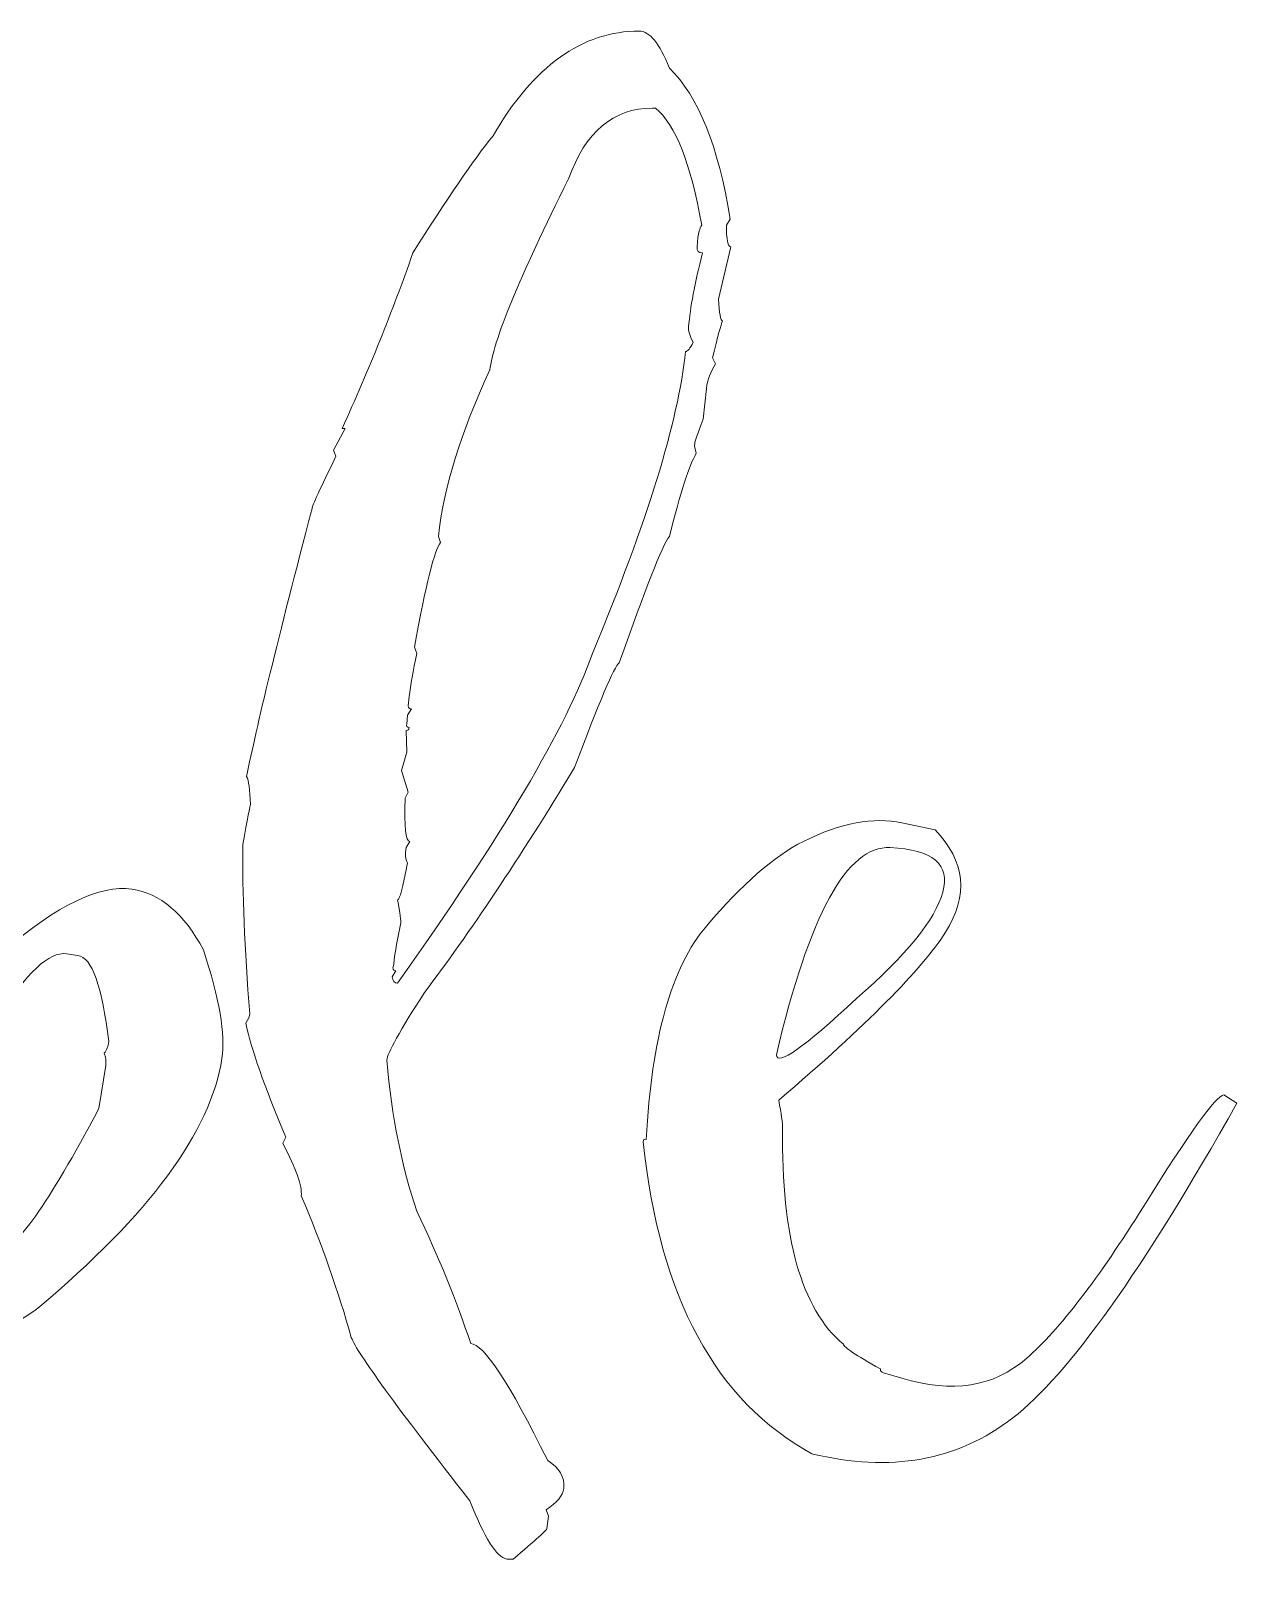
# Model space of a CAD drawing. Header units: inches. Extents: x 2.5 to 12.5, y -15.8 to -1.1.
# Drawn here: x 8.603 to 11.825, y -5.775 to -1.624 of the extents above; entities that cross this region are included whole.
import ezdxf

# ---------------------------------------------------------------- set-up
doc = ezdxf.new("R2010")
doc.units = ezdxf.units.IN
doc.header["$MEASUREMENT"] = 0
doc.layers.add('Layer 1', color=7, linetype='Continuous')

# ---------------------------------------------------------------- blocks, each defined once
blk = doc.blocks.new('block 5')
at = {"layer": 'Layer 1', "lineweight": 0}
for points, knots in [([(8.1091, -4.7829), (8.1008, -4.7815), (8.0926, -4.7637), (8.0844, -4.7293), (8.0844, -4.7293), (8.0988, -4.6903), (8.0988, -4.6903), (8.1015, -4.5641), (8.1001, -4.4804), (8.0947, -4.4392), (8.0947, -4.4392), (8.0988, -4.4145), (8.0988, -4.4145), (8.0988, -4.4145), (8.1091, -4.4001), (8.1091, -4.4001), (8.1036, -4.4001), (8.1015, -4.3974), (8.1029, -4.3919), (8.1029, -4.3919), (8.105, -4.3754), (8.105, -4.3754), (8.2421, -4.2245), (8.3299, -4.0819), (8.3683, -3.9474), (8.3683, -3.9474), (8.3601, -3.9474), (8.3601, -3.9474), (8.3615, -3.9406), (8.3683, -3.9138), (8.3807, -3.8672), (8.3848, -3.7122), (8.3423, -3.6278), (8.2531, -3.6141), (8.2531, -3.6141), (8.2202, -3.61), (8.2202, -3.61), (8.0556, -3.6662), (7.9616, -3.7712), (7.9383, -3.9248), (7.9383, -3.9248), (7.9362, -3.9495), (7.9362, -3.9495), (7.9362, -3.9495), (7.9239, -3.9639), (7.9239, -3.9639), (7.9293, -3.9653), (7.9321, -3.9687), (7.9321, -3.9742), (7.9293, -3.9879), (7.9163, -4.0194), (7.893, -4.0688), (7.893, -4.0688), (7.8889, -4.0915), (7.8889, -4.0915), (7.8889, -4.0915), (7.8951, -4.11), (7.8951, -4.11), (7.8855, -4.1086), (7.8779, -4.1217), (7.8724, -4.1491), (7.8711, -4.1601), (7.8717, -4.171), (7.8745, -4.182), (7.8676, -4.1916), (7.8642, -4.1992), (7.8642, -4.2046), (7.8601, -4.2307), (7.8587, -4.2581), (7.8601, -4.2869), (7.8505, -4.3144), (7.8429, -4.3466), (7.8375, -4.3837), (7.8375, -4.3837), (7.8354, -4.4433), (7.8354, -4.4433), (7.8354, -4.4433), (7.8287, -4.4871), (7.8287, -4.4871), (7.8287, -4.4871), (7.8272, -4.4865), (7.8272, -4.4865), (7.7641, -4.5277), (7.7311, -4.5476), (7.7284, -4.5462), (7.5679, -4.6477), (7.4307, -4.6889), (7.3169, -4.6697), (7.3169, -4.6697), (7.3086, -4.6656), (7.3086, -4.6656), (7.2702, -4.5106), (7.2318, -4.3939), (7.1934, -4.3158), (7.0137, -4.0716), (6.8793, -3.9324), (6.7901, -3.898), (6.7599, -3.8871), (6.7325, -3.8823), (6.7078, -3.8836), (6.5212, -3.8823), (6.428, -3.9591), (6.428, -4.1141), (6.428, -4.3295), (6.5432, -4.4996), (6.7736, -4.6244), (6.834, -4.6368), (6.9026, -4.658), (6.9794, -4.6882), (6.9794, -4.6882), (7.0123, -4.7005), (7.0123, -4.7005), (7.0123, -4.7005), (7.0288, -4.7149), (7.0288, -4.7149), (7.0288, -4.7081), (7.0699, -4.7184), (7.1523, -4.7458), (7.1605, -4.7486), (7.1687, -4.7623), (7.1769, -4.787), (7.1769, -4.7925), (7.1742, -4.7945), (7.1687, -4.7931), (7.1687, -4.9921), (7.1358, -5.1601), (7.0699, -5.2973), (7.0123, -5.3439), (6.9547, -5.3933), (6.8971, -5.4454), (6.8971, -5.4825), (6.7736, -5.4681), (6.5267, -5.4022), (6.4691, -5.3419), (6.4362, -5.3103), (6.428, -5.3076), (6.428, -5.3076), (6.428, -5.2911), (6.428, -5.2911), (6.428, -5.2719), (6.4142, -5.2225), (6.3868, -5.1429), (6.3868, -5.1429), (6.3868, -5.1182), (6.3868, -5.1182), (6.3868, -5.1032), (6.3923, -5.0888), (6.4033, -5.075), (6.4033, -5.075), (6.395, -5.0709), (6.395, -5.0709), (6.395, -5.0215), (6.4334, -4.9351), (6.5103, -4.8117), (6.5596, -4.7527), (6.5843, -4.7047), (6.5843, -4.6676), (6.5843, -4.6676), (6.535, -4.5339), (6.535, -4.5339), (6.4581, -4.4406), (6.4197, -4.3706), (6.4197, -4.324), (6.4197, -4.324), (6.4197, -4.2911), (6.4197, -4.2911), (6.4197, -4.2911), (6.428, -4.2787), (6.428, -4.2787), (6.4115, -4.2513), (6.4033, -4.2314), (6.4033, -4.219), (6.4033, -4.219), (6.3868, -4.2129), (6.3868, -4.2129), (6.3662, -4.2211), (6.347, -4.2218), (6.3292, -4.2149), (6.3292, -4.2149), (6.2963, -4.2026), (6.2963, -4.2026), (6.2963, -4.2149), (6.299, -4.2273), (6.3045, -4.2396), (6.2976, -4.2739), (6.2866, -4.2883), (6.2716, -4.2828), (6.2279, -4.3469), (6.1904, -4.4226), (6.1591, -4.5095), (6.1222, -4.5563), (6.0658, -4.6409), (5.9897, -4.7633), (5.8689, -4.9574), (5.7647, -5.0929), (5.6769, -5.1697), (5.5891, -5.2465), (5.478, -5.2643), (5.3436, -5.2232), (5.3436, -5.2232), (5.2942, -5.2088), (5.2942, -5.2088), (5.2887, -5.2074), (5.2859, -5.204), (5.2859, -5.1985), (5.2201, -5.1615), (5.1872, -5.1395), (5.1872, -5.1326), (5.0747, -5.038), (5.0205, -4.846), (5.0246, -4.5565), (5.0246, -4.5414), (5.0212, -4.5161), (5.0143, -4.4804), (5.2489, -4.2801), (5.3974, -4.1306), (5.4598, -4.0318), (5.5222, -3.933), (5.513, -3.8418), (5.432, -3.7581), (5.432, -3.7581), (5.3436, -3.7396), (5.3436, -3.7396), (5.2681, -3.7231), (5.1803, -3.7396), (5.0802, -3.789), (5.002, -3.8288), (4.9159, -3.9039), (4.8219, -4.0143), (4.728, -4.1247), (4.6741, -4.3151), (4.6604, -4.5853), (4.6549, -4.584), (4.6522, -4.586), (4.6522, -4.5915), (4.6961, -5.0071), (4.8463, -5.2849), (5.1028, -5.4248), (5.3127, -5.4756), (5.4917, -5.4437), (5.6399, -5.3292), (5.7591, -5.237), (5.9117, -5.0373), (6.0977, -4.7304), (6.0952, -4.7423), (6.0928, -4.7543), (6.0905, -4.7664), (6.0905, -4.7664), (6.0987, -4.7849), (6.0987, -4.7849), (6.0987, -4.7849), (6.0905, -4.7829), (6.0905, -4.7829), (6.0905, -4.7883), (6.0933, -4.7918), (6.0987, -4.7931), (6.0878, -4.8124), (6.0823, -4.8268), (6.0823, -4.8363), (6.0823, -4.861), (6.085, -4.8789), (6.0905, -4.8898), (6.0905, -4.8898), (6.0823, -4.9351), (6.0823, -4.9351), (6.0823, -4.9351), (6.0823, -5.0339), (6.0823, -5.0339), (6.1042, -5.1217), (6.1152, -5.1725), (6.1152, -5.1862), (6.1851, -5.3837), (6.3333, -5.5257), (6.5596, -5.6121), (6.572, -5.6121), (6.6076, -5.6203), (6.6666, -5.6368), (6.8765, -5.6587), (7.0411, -5.5847), (7.1605, -5.4146), (7.1605, -5.4146), (7.2593, -5.2808), (7.2593, -5.2808), (7.2593, -5.2808), (7.251, -5.2602), (7.251, -5.2602), (7.251, -5.2602), (7.2839, -5.0915), (7.2839, -5.0915), (7.2839, -5.0915), (7.2757, -5.0483), (7.2757, -5.0483), (7.2922, -5.0195), (7.3004, -4.9976), (7.3004, -4.9824), (7.3004, -4.9824), (7.2922, -4.9392), (7.2922, -4.9392), (7.2922, -4.9392), (7.3086, -4.8466), (7.3086, -4.8466), (7.3031, -4.8151), (7.3004, -4.7863), (7.3004, -4.7602), (7.4743, -4.786), (7.6542, -4.7246), (7.8402, -4.5762), (7.8407, -4.5765), (7.8411, -4.5768), (7.8416, -4.5771), (7.8388, -4.5908), (7.8326, -4.6121), (7.8231, -4.6409), (7.8217, -4.6464), (7.8231, -4.6546), (7.8272, -4.6656), (7.8176, -4.693), (7.8128, -4.7088), (7.8128, -4.7129), (7.8059, -4.7527), (7.7977, -4.8432), (7.7881, -4.9845), (7.7881, -4.9845), (7.7737, -5.0154), (7.7737, -5.0154), (7.7737, -5.0154), (7.7654, -5.0154), (7.7654, -5.0154), (7.7353, -5.0099), (7.7016, -4.977), (7.6646, -4.9166), (7.6646, -4.9166), (7.6564, -4.9145), (7.6564, -4.9145), (7.6358, -4.9214), (7.62, -4.9358), (7.609, -4.9578), (7.6063, -4.9742), (7.6132, -5.0003), (7.6296, -5.0359), (7.7298, -5.11), (7.7771, -5.1642), (7.7716, -5.1985), (7.7716, -5.1985), (7.7572, -5.2458), (7.7572, -5.2458), (7.7751, -5.3748), (7.7819, -5.4927), (7.7778, -5.5997), (7.7764, -5.6121), (7.7723, -5.6224), (7.7654, -5.6306), (7.7654, -5.7966), (7.7723, -5.8809), (7.786, -5.8837), (7.7874, -5.9989), (7.7949, -6.0778), (7.8086, -6.1203), (7.8045, -6.1395), (7.7977, -6.1635), (7.7881, -6.1924), (7.7991, -6.287), (7.808, -6.3405), (7.8148, -6.3529), (7.8107, -6.4804), (7.8278, -6.5469), (7.8663, -6.5524), (7.917, -6.5511), (7.9705, -6.5291), (8.0268, -6.4866), (8.0871, -6.4948), (8.1262, -6.4365), (8.1441, -6.3117), (8.1441, -6.1896), (8.1372, -6.1279), (8.1235, -6.1265), (8.1235, -6.1265), (8.1379, -6.0771), (8.1379, -6.0771), (8.1379, -6.0771), (8.1276, -6.0421), (8.1276, -6.0421), (8.1276, -6.0366), (8.1317, -6.0291), (8.1399, -6.0195), (8.1235, -5.9386), (8.1118, -5.7013), (8.105, -5.3076), (8.1187, -5.2952), (8.1283, -5.2685), (8.1338, -5.2273), (8.3697, -5.167), (8.5322, -5.1032), (8.6214, -5.0359), (8.9191, -4.7863), (9.083, -4.5641), (9.1132, -4.3693), (9.1228, -4.3048), (9.1063, -4.2081), (9.0638, -4.0791), (9.0117, -3.9817), (8.9479, -3.9276), (8.8725, -3.9166), (8.7874, -3.9042), (8.6735, -3.9591), (8.5309, -4.0812), (8.3649, -4.3021), (8.2689, -4.4427), (8.2428, -4.503), (8.2222, -4.5688), (8.1777, -4.6622), (8.1091, -4.7829)], [0, 0, 0, 0, 1, 1, 1, 2, 2, 2, 3, 3, 3, 4, 4, 4, 5, 5, 5, 6, 6, 6, 7, 7, 7, 8, 8, 8, 9, 9, 9, 10, 10, 10, 11, 11, 11, 12, 12, 12, 13, 13, 13, 14, 14, 14, 15, 15, 15, 16, 16, 16, 17, 17, 17, 18, 18, 18, 19, 19, 19, 20, 20, 20, 21, 21, 21, 22, 22, 22, 23, 23, 23, 24, 24, 24, 25, 25, 25, 26, 26, 26, 27, 27, 27, 28, 28, 28, 29, 29, 29, 30, 30, 30, 31, 31, 31, 32, 32, 32, 33, 33, 33, 34, 34, 34, 35, 35, 35, 36, 36, 36, 37, 37, 37, 38, 38, 38, 39, 39, 39, 40, 40, 40, 41, 41, 41, 42, 42, 42, 43, 43, 43, 44, 44, 44, 45, 45, 45, 46, 46, 46, 47, 47, 47, 48, 48, 48, 49, 49, 49, 50, 50, 50, 51, 51, 51, 52, 52, 52, 53, 53, 53, 54, 54, 54, 55, 55, 55, 56, 56, 56, 57, 57, 57, 58, 58, 58, 59, 59, 59, 60, 60, 60, 61, 61, 61, 62, 62, 62, 63, 63, 63, 64, 64, 64, 65, 65, 65, 66, 66, 66, 67, 67, 67, 68, 68, 68, 69, 69, 69, 70, 70, 70, 71, 71, 71, 72, 72, 72, 73, 73, 73, 74, 74, 74, 75, 75, 75, 76, 76, 76, 77, 77, 77, 78, 78, 78, 79, 79, 79, 80, 80, 80, 81, 81, 81, 82, 82, 82, 83, 83, 83, 84, 84, 84, 85, 85, 85, 86, 86, 86, 87, 87, 87, 88, 88, 88, 89, 89, 89, 90, 90, 90, 91, 91, 91, 92, 92, 92, 93, 93, 93, 94, 94, 94, 95, 95, 95, 96, 96, 96, 97, 97, 97, 98, 98, 98, 99, 99, 99, 100, 100, 100, 101, 101, 101, 102, 102, 102, 103, 103, 103, 104, 104, 104, 105, 105, 105, 106, 106, 106, 107, 107, 107, 108, 108, 108, 109, 109, 109, 110, 110, 110, 111, 111, 111, 112, 112, 112, 113, 113, 113, 114, 114, 114, 115, 115, 115, 116, 116, 116, 117, 117, 117, 118, 118, 118, 119, 119, 119, 120, 120, 120, 121, 121, 121, 122, 122, 122, 123, 123, 123, 124, 124, 124, 125, 125, 125, 126, 126, 126, 127, 127, 127, 128, 128, 128, 129, 129, 129, 130, 130, 130, 131, 131, 131, 132, 132, 132, 133, 133, 133, 134, 134, 134, 135, 135, 135, 136, 136, 136, 137, 137, 137, 137]), ([(8.391, -4.4598), (8.4362, -4.3487), (8.4767, -4.2828), (8.5124, -4.2623), (8.5906, -4.1402), (8.6523, -4.0826), (8.6976, -4.0894), (8.6976, -4.0894), (8.7284, -4.0935), (8.7284, -4.0935), (8.7655, -4.099), (8.7929, -4.1758), (8.8107, -4.324), (8.8094, -4.3363), (8.8052, -4.3466), (8.7984, -4.3549), (8.8025, -4.3645), (8.8039, -4.3754), (8.8025, -4.3878), (8.8025, -4.3878), (8.784, -4.503), (8.784, -4.503), (8.6482, -4.7595), (8.5597, -4.8844), (8.5185, -4.8775), (8.5076, -4.9159), (8.3937, -4.9742), (8.177, -5.0524), (8.177, -5.0524), (8.1605, -5.0483), (8.1605, -5.0483), (8.1605, -5.0483), (8.1584, -5.0154), (8.1584, -5.0154), (8.2737, -4.6395), (8.3512, -4.4543), (8.391, -4.4598)], [0, 0, 0, 0, 1, 1, 1, 2, 2, 2, 3, 3, 3, 4, 4, 4, 5, 5, 5, 6, 6, 6, 7, 7, 7, 8, 8, 8, 9, 9, 9, 10, 10, 10, 11, 11, 11, 12, 12, 12, 12])]:
    blk.add_open_spline(points, degree=3, knots=knots, dxfattribs=at)
blk = doc.blocks.new('block 6')
at = {"layer": 'Layer 1', "lineweight": 0}
for points, knots in [([(9.177, -4.2746), (9.1907, -4.3418), (9.2264, -4.4433), (9.284, -4.5791), (9.284, -4.5791), (9.2758, -4.5956), (9.2758, -4.5956), (9.3114, -4.6642), (9.3279, -4.7108), (9.3252, -4.7355), (9.38, -4.8659), (9.4246, -4.9921), (9.4589, -5.1141), (9.4754, -5.1567), (9.581, -5.3021), (9.7758, -5.5504), (9.8142, -5.6491), (9.8471, -5.7013), (9.8746, -5.7067), (9.8746, -5.7067), (9.891, -5.7067), (9.891, -5.7067), (9.9514, -5.656), (9.9816, -5.6286), (9.9816, -5.6244), (9.9816, -5.6244), (9.9857, -5.5915), (9.9857, -5.5915), (9.9857, -5.5915), (9.9795, -5.5751), (9.9795, -5.5751), (10.0083, -5.5559), (10.0241, -5.5367), (10.0268, -5.5174), (10.0296, -5.4873), (10.0152, -5.4626), (9.9836, -5.4434), (9.8807, -5.2349), (9.8121, -5.1306), (9.7778, -5.1306), (9.7408, -5.0181), (9.6928, -4.9001), (9.6338, -4.7767), (9.594, -4.6601), (9.5672, -4.5256), (9.5536, -4.3734), (9.5549, -4.3556), (9.5885, -4.2952), (9.6544, -4.1923), (9.7737, -4.0359), (9.9075, -3.8356), (10.0556, -3.5915), (10.1215, -3.4159), (10.1612, -3.3226), (10.175, -3.3116), (10.2449, -3.1127), (10.2895, -3.0002), (10.3087, -2.9741), (10.3389, -2.8548), (10.3629, -2.7807), (10.3807, -2.7519), (10.3766, -2.741), (10.3752, -2.7327), (10.3766, -2.7272), (10.3766, -2.7218), (10.3842, -2.6998), (10.3993, -2.6614), (10.3993, -2.6614), (10.4075, -2.5791), (10.4075, -2.5791), (10.4102, -2.5558), (10.4185, -2.5338), (10.4322, -2.5132), (10.4322, -2.5132), (10.424, -2.4968), (10.424, -2.4968), (10.4376, -2.4405), (10.4466, -2.4076), (10.4507, -2.398), (10.4452, -2.398), (10.4418, -2.3788), (10.4404, -2.3404), (10.4404, -2.3404), (10.4733, -2.2005), (10.4733, -2.2005), (10.4651, -2.2005), (10.461, -2.1813), (10.461, -2.1428), (10.461, -2.1428), (10.4713, -2.1264), (10.4713, -2.1264), (10.4397, -1.9316), (10.3855, -1.7972), (10.3087, -1.7231), (10.2826, -1.6572), (10.2559, -1.6243), (10.2285, -1.6243), (10.0762, -1.6243), (9.9459, -1.7176), (9.8375, -1.9042), (9.7854, -1.9687), (9.7141, -2.0729), (9.6235, -2.2169), (9.5686, -2.3733), (9.5055, -2.5297), (9.4342, -2.6861), (9.4342, -2.6861), (9.4424, -2.6861), (9.4424, -2.6861), (9.4424, -2.6861), (9.4116, -2.7437), (9.4116, -2.7437), (9.4116, -2.7437), (9.4178, -2.7602), (9.4178, -2.7602), (9.3752, -2.8466), (9.354, -2.8932), (9.354, -2.9001), (9.2634, -3.2458), (9.2051, -3.4845), (9.1791, -3.6161), (9.1846, -3.6258), (9.188, -3.6505), (9.1893, -3.6902), (9.188, -3.693), (9.1811, -3.7286), (9.1688, -3.7972), (9.1674, -3.9248), (9.1736, -4.0757), (9.1873, -4.2499), (9.1873, -4.2554), (9.1839, -4.2636), (9.177, -4.2746)], [0, 0, 0, 0, 1, 1, 1, 2, 2, 2, 3, 3, 3, 4, 4, 4, 5, 5, 5, 6, 6, 6, 7, 7, 7, 8, 8, 8, 9, 9, 9, 10, 10, 10, 11, 11, 11, 12, 12, 12, 13, 13, 13, 14, 14, 14, 15, 15, 15, 16, 16, 16, 17, 17, 17, 18, 18, 18, 19, 19, 19, 20, 20, 20, 21, 21, 21, 22, 22, 22, 23, 23, 23, 24, 24, 24, 25, 25, 25, 26, 26, 26, 27, 27, 27, 28, 28, 28, 29, 29, 29, 30, 30, 30, 31, 31, 31, 32, 32, 32, 33, 33, 33, 34, 34, 34, 35, 35, 35, 36, 36, 36, 37, 37, 37, 38, 38, 38, 39, 39, 39, 40, 40, 40, 41, 41, 41, 42, 42, 42, 43, 43, 43, 44, 44, 44, 44]), ([(9.57, -4.1265), (9.57, -4.1265), (9.5721, -4.1182), (9.5721, -4.1182), (9.5762, -4.0826), (9.5824, -4.0469), (9.5906, -4.0112), (9.5919, -4.0016), (9.5892, -3.9797), (9.5824, -3.9454), (9.5878, -3.9454), (9.5968, -3.9124), (9.6091, -3.8466), (9.6036, -3.837), (9.6022, -3.8233), (9.605, -3.8055), (9.605, -3.8055), (9.6153, -3.789), (9.6153, -3.789), (9.6043, -3.789), (9.6002, -3.7506), (9.6029, -3.6738), (9.6029, -3.6738), (9.6112, -3.6573), (9.6112, -3.6573), (9.6112, -3.6573), (9.5927, -3.5997), (9.5927, -3.5997), (9.5927, -3.5997), (9.6071, -3.5503), (9.6071, -3.5503), (9.6071, -3.5503), (9.605, -3.4927), (9.605, -3.4927), (9.6105, -3.4927), (9.6132, -3.4899), (9.6132, -3.4845), (9.6077, -3.4845), (9.6057, -3.4817), (9.6071, -3.4762), (9.6071, -3.4762), (9.6091, -3.4515), (9.6091, -3.4515), (9.6091, -3.4515), (9.6194, -3.4351), (9.6194, -3.4351), (9.6139, -3.4351), (9.6112, -3.4323), (9.6112, -3.4268), (9.6112, -3.4268), (9.6132, -3.4021), (9.6132, -3.4021), (9.6174, -3.372), (9.6242, -3.3336), (9.6338, -3.2869), (9.6338, -3.2869), (9.6276, -3.2705), (9.6276, -3.2705), (9.6578, -3.1031), (9.6811, -3.0098), (9.6976, -2.9906), (9.6976, -2.9906), (9.6914, -2.9741), (9.6914, -2.9741), (9.7051, -2.8452), (9.7511, -2.6971), (9.8293, -2.5297), (9.8375, -2.4529), (9.9075, -2.2828), (10.0392, -2.0194), (10.0844, -1.8932), (10.1592, -1.8301), (10.2635, -1.8301), (10.2635, -1.8301), (10.2717, -1.8301), (10.2717, -1.8301), (10.3252, -1.874), (10.3663, -1.9782), (10.3951, -2.1428), (10.3896, -2.1525), (10.3862, -2.1634), (10.3849, -2.1758), (10.3849, -2.1758), (10.3828, -2.2005), (10.3828, -2.2005), (10.3814, -2.2115), (10.3862, -2.2169), (10.3972, -2.2169), (10.3766, -2.2979), (10.3643, -2.3637), (10.3602, -2.4145), (10.3588, -2.4241), (10.3629, -2.4378), (10.3725, -2.4556), (10.3643, -2.4721), (10.3574, -2.4803), (10.3519, -2.4803), (10.3327, -2.6669), (10.2497, -2.9358), (10.103, -3.2869), (10.0343, -3.4831), (9.8608, -3.7766), (9.5824, -4.1676), (9.5741, -4.1676), (9.5693, -4.1621), (9.568, -4.1511), (9.568, -4.1511), (9.5782, -4.1347), (9.5782, -4.1347), (9.5728, -4.1347), (9.57, -4.1319), (9.57, -4.1265)], [0, 0, 0, 0, 1, 1, 1, 2, 2, 2, 3, 3, 3, 4, 4, 4, 5, 5, 5, 6, 6, 6, 7, 7, 7, 8, 8, 8, 9, 9, 9, 10, 10, 10, 11, 11, 11, 12, 12, 12, 13, 13, 13, 14, 14, 14, 15, 15, 15, 16, 16, 16, 17, 17, 17, 18, 18, 18, 19, 19, 19, 20, 20, 20, 21, 21, 21, 22, 22, 22, 23, 23, 23, 24, 24, 24, 25, 25, 25, 26, 26, 26, 27, 27, 27, 28, 28, 28, 29, 29, 29, 30, 30, 30, 31, 31, 31, 32, 32, 32, 33, 33, 33, 34, 34, 34, 35, 35, 35, 36, 36, 36, 37, 37, 37, 37])]:
    blk.add_open_spline(points, degree=3, knots=knots, dxfattribs=at)
blk = doc.blocks.new('block 7')
at = {"layer": 'Layer 1', "lineweight": 0}
for points, knots in [([(10.247, -4.5853), (10.2415, -4.584), (10.2388, -4.586), (10.2388, -4.5915), (10.2827, -5.0071), (10.4329, -5.2849), (10.6894, -5.4248), (10.8993, -5.4756), (11.0783, -5.4437), (11.2265, -5.3292), (11.3746, -5.2146), (11.5742, -4.9344), (11.8252, -4.4886), (11.8252, -4.4886), (11.7903, -4.466), (11.7903, -4.466), (11.7683, -4.4701), (11.697, -4.5692), (11.5763, -4.7633), (11.4555, -4.9574), (11.3513, -5.0929), (11.2635, -5.1697), (11.1757, -5.2465), (11.0646, -5.2643), (10.9301, -5.2232), (10.9301, -5.2232), (10.8808, -5.2088), (10.8808, -5.2088), (10.8753, -5.2074), (10.8725, -5.204), (10.8725, -5.1985), (10.8067, -5.1615), (10.7738, -5.1395), (10.7738, -5.1326), (10.6613, -5.038), (10.6071, -4.846), (10.6112, -4.5565), (10.6112, -4.5414), (10.6078, -4.5161), (10.6009, -4.4804), (10.8355, -4.2801), (10.984, -4.1306), (11.0464, -4.0318), (11.1088, -3.933), (11.0996, -3.8418), (11.0186, -3.7581), (11.0186, -3.7581), (10.9301, -3.7396), (10.9301, -3.7396), (10.8547, -3.7231), (10.7669, -3.7396), (10.6668, -3.789), (10.5886, -3.8288), (10.5025, -3.9039), (10.4085, -4.0143), (10.3145, -4.1247), (10.2607, -4.3151), (10.247, -4.5853)], [0, 0, 0, 0, 1, 1, 1, 2, 2, 2, 3, 3, 3, 4, 4, 4, 5, 5, 5, 6, 6, 6, 7, 7, 7, 8, 8, 8, 9, 9, 9, 10, 10, 10, 11, 11, 11, 12, 12, 12, 13, 13, 13, 14, 14, 14, 15, 15, 15, 16, 16, 16, 17, 17, 17, 18, 18, 18, 19, 19, 19, 19]), ([(10.8983, -3.8055), (11.0128, -3.8109), (11.0598, -3.8507), (11.0392, -3.9248), (11.0186, -3.9989), (10.9418, -4.0935), (10.8087, -4.2088), (10.6674, -4.3404), (10.5961, -4.3905), (10.5948, -4.359), (10.6825, -3.9845), (10.7837, -3.8), (10.8983, -3.8055)], [0, 0, 0, 0, 1, 1, 1, 2, 2, 2, 3, 3, 3, 4, 4, 4, 4])]:
    blk.add_open_spline(points, degree=3, knots=knots, dxfattribs=at)

msp = doc.modelspace()

# ---------------------------------------------------------------- block references
at = {"layer": 'Layer 1'}
for name in ['block 6', 'block 5', 'block 7']:
    msp.add_blockref(name, (0, 0), dxfattribs=at)

doc.saveas('drawing.dxf')
